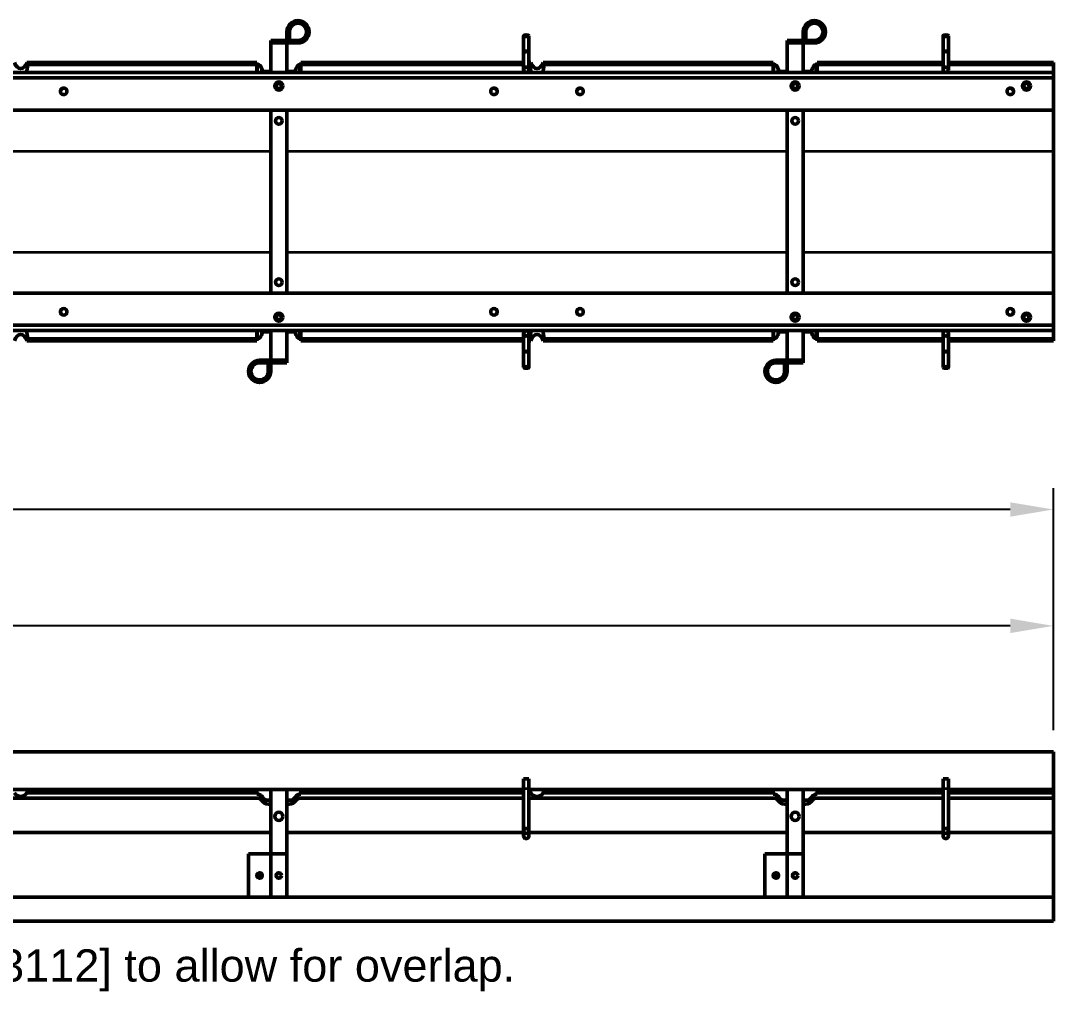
# Model space of a CAD drawing. Header units: inches. Extents: x -15 to 151, y 69 to 123.
# Drawn here: x 102.72 to 150.72, y 78.05 to 123.18 of the extents above; entities that cross this region are included whole.
import ezdxf

# ---------------------------------------------------------------- set-up
doc = ezdxf.new("R2010")
doc.units = ezdxf.units.IN
doc.header["$MEASUREMENT"] = 0
doc.layers.add('Objects', color=3, linetype='Continuous')
doc.layers.add('Visible (ANSI)', color=7, linetype='Continuous', lineweight=50)
doc.layers.add('Visible Narrow (ANSI)', color=7, linetype='Continuous', lineweight=35)
doc.styles.add('ROMANS', font='romans.shx')
doc.styles.add('Sales', font='romans.shx', dxfattribs={"width": 0.85})
doc.dimstyles.new('Sales', dxfattribs={"dimtxt": 1, "dimasz": 1, "dimexe": 0.5, "dimexo": 0.5, "dimgap": 0.09, "dimtad": 0, "dimtih": 1, "dimtoh": 1, "dimdec": 6, "dimzin": 0, "dimdsep": 46, "dimlunit": 5, "dimtxsty": 'Sales', "dimcen": 0, "dimclrd": 7, "dimclre": 7, "dimclrt": 7, "dimadec": 0, "dimazin": 0, "dimtfac": 0.85, "dimtdec": 6, "dimtix": 1, "dimtofl": 0, "dimtmove": 0, "dimatfit": 3, "dimfxl": 0, "dimtolj": 1, "dimtzin": 0, "dimarcsym": 0})

# ---------------------------------------------------------------- blocks, each defined once
blk = doc.blocks.new('A$C66ED6163')
at = {"layer": 'Visible (ANSI)'}
for p, q in [((0, 6.75), (120, 6.75)), ((120, 6.75), (120, 5)), ((95.375, 5.5), (95.625, 5.5)), ((95.375, 5.5), (95.375, 5.052)), ((95.625, 5.5), (95.625, 5.052)), ((114.875, 5.5), (115.125, 5.5)), ((114.875, 5.5), (114.875, 5.052)), ((115.125, 5.5), (115.125, 5.052)), ((71.625, 5), (83.625, 5)), ((83.625, 5), (84.375, 5)), ((83.625, 5), (83.625, 0)), ((84.375, 0), (84.375, 5)), ((84.375, 5), (95.375, 5)), ((95.375, 5.052), (95.375, 4.991)), ((95.375, 4.991), (95.375, 3.072)), ((95.625, 4.991), (95.625, 5.052)), ((95.625, 5), (107.625, 5)), ((95.625, 4.991), (95.625, 3.072)), ((107.625, 5), (108.375, 5)), ((107.625, 5), (107.625, 0)), ((108.375, 0), (108.375, 5)), ((108.375, 5), (114.875, 5)), ((114.875, 5.052), (114.875, 4.991)), ((114.875, 4.991), (114.875, 3.072)), ((115.125, 4.991), (115.125, 5.052)), ((115.125, 5), (120, 5)), ((115.125, 4.991), (115.125, 3.072)), ((95.375, 2.851), (95.375, 3.072)), ((95.625, 2.851), (95.625, 3.072)), ((114.875, 2.851), (114.875, 3.072)), ((115.125, 2.851), (115.125, 3.072)), ((95.375, 2.851), (95.375, 2.842)), ((95.625, 2.842), (95.625, 2.851)), ((114.875, 2.851), (114.875, 2.842)), ((115.125, 2.842), (115.125, 2.851)), ((82.588, 2), (83.625, 2)), ((82.588, 0), (82.588, 2)), ((84.375, 2), (83.625, 2)), ((106.588, 2), (107.625, 2)), ((106.588, 0), (106.588, 2)), ((108.375, 2), (107.625, 2)), ((82.588, 0), (83.625, 0)), ((83.625, 0), (84.375, 0)), ((106.588, 0), (107.625, 0)), ((107.625, 0), (108.375, 0))]:
    blk.add_line(p, q, dxfattribs=at)
for centre, radius in [((84, 3.75), 0.188), ((108, 3.75), 0.188), ((84, 1), 0.125), ((108, 1), 0.125)]:
    blk.add_circle(centre, radius, dxfattribs=at)
for centre in [(95.5, 2.842), (115, 2.842)]:
    blk.add_arc(centre, 0.125, 180, 0, dxfattribs=at)
for centre in [(95.5, 3.072), (115, 3.072)]:
    blk.add_ellipse(centre, major_axis=(-0.125, 0), ratio=0.94693, dxfattribs=at)
for points, knots in [([(83.106, 0.875), (83.091, 0.875), (83.074, 0.878), (83.043, 0.891), (83.029, 0.901), (83.007, 0.923), (82.997, 0.937), (82.985, 0.967), (82.981, 0.984), (82.981, 1), (82.981, 1.016), (82.985, 1.033), (82.997, 1.063), (83.007, 1.077), (83.029, 1.099), (83.043, 1.109), (83.074, 1.122), (83.091, 1.125), (83.106, 1.125)], [1.44131, 1.44131, 1.44131, 1.44131, 1.561412, 1.561412, 1.6815139, 1.6815139, 1.8016303, 1.8016303, 1.9217467, 1.9217467, 1.9217467, 2.0418631, 2.0418631, 2.1619795, 2.1619795, 2.2820814, 2.2820814, 2.4021834, 2.4021834, 2.4021834, 2.4021834]), ([(83.106, 1.125), (83.122, 1.125), (83.139, 1.122), (83.17, 1.109), (83.184, 1.099), (83.206, 1.077), (83.216, 1.063), (83.228, 1.033), (83.231, 1.016), (83.231, 0.984), (83.228, 0.967), (83.216, 0.937), (83.206, 0.923), (83.184, 0.901), (83.17, 0.891), (83.139, 0.878), (83.122, 0.875), (83.106, 0.875)], [0.4804367, 0.4804367, 0.4804367, 0.4804367, 0.6005386, 0.6005386, 0.7206406, 0.7206406, 0.840757, 0.840757, 0.9608734, 0.9608734, 1.0809898, 1.0809898, 1.2011062, 1.2011062, 1.3212081, 1.3212081, 1.44131, 1.44131, 1.44131, 1.44131]), ([(107.106, 0.875), (107.091, 0.875), (107.074, 0.878), (107.043, 0.891), (107.029, 0.901), (107.007, 0.923), (106.997, 0.937), (106.985, 0.967), (106.981, 0.984), (106.981, 1), (106.981, 1.016), (106.985, 1.033), (106.997, 1.063), (107.007, 1.077), (107.029, 1.099), (107.043, 1.109), (107.074, 1.122), (107.091, 1.125), (107.106, 1.125)], [1.44131, 1.44131, 1.44131, 1.44131, 1.561412, 1.561412, 1.6815139, 1.6815139, 1.8016303, 1.8016303, 1.9217467, 1.9217467, 1.9217467, 2.0418631, 2.0418631, 2.1619795, 2.1619795, 2.2820814, 2.2820814, 2.4021834, 2.4021834, 2.4021834, 2.4021834]), ([(107.106, 1.125), (107.122, 1.125), (107.139, 1.122), (107.17, 1.109), (107.184, 1.099), (107.206, 1.077), (107.216, 1.063), (107.228, 1.033), (107.231, 1.016), (107.231, 0.984), (107.228, 0.967), (107.216, 0.937), (107.206, 0.923), (107.184, 0.901), (107.17, 0.891), (107.139, 0.878), (107.122, 0.875), (107.106, 0.875)], [0.4804367, 0.4804367, 0.4804367, 0.4804367, 0.6005386, 0.6005386, 0.7206406, 0.7206406, 0.840757, 0.840757, 0.9608734, 0.9608734, 1.0809898, 1.0809898, 1.2011062, 1.2011062, 1.3212081, 1.3212081, 1.44131, 1.44131, 1.44131, 1.44131])]:
    blk.add_open_spline(points, degree=3, knots=knots, dxfattribs=at)
at = {"layer": 'Visible Narrow (ANSI)'}
for p, q in [((95.375, 5.052), (95.625, 5.052)), ((114.875, 5.052), (115.125, 5.052)), ((83.106, 0.875), (83.106, 1.125)), ((107.106, 0.875), (107.106, 1.125))]:
    blk.add_line(p, q, dxfattribs=at)
for centre, major_axis, ratio in [((95.5, 4.991), (0.125, 0), 0.321439), ((115, 4.991), (0.125, 0), 0.321439), ((95.5, 2.851), (-0.125, 0), 0.94693), ((115, 2.851), (-0.125, 0), 0.94693)]:
    blk.add_ellipse(centre, major_axis=major_axis, ratio=ratio, start_param=0, end_param=3.141593, dxfattribs=at)
blk = doc.blocks.new('*D41')
at = {"layer": 'Defpoints', "color": 0}
for p in [(150.717, 95.043), (30.717, 89.188), (150.717, 89.188)]:
    blk.add_point(p, dxfattribs=at)
at = {"layer": 'Objects', "color": 7, "lineweight": -2}
for p, q in [((30.717, 90.188), (30.717, 96.043)), ((150.717, 90.188), (150.717, 96.043)), ((32.717, 95.043), (78.889, 95.043)), ((148.717, 95.043), (94.298, 95.043))]:
    blk.add_line(p, q, dxfattribs=at)
at = {"layer": 'Objects', "color": 7}
for points in [[(32.717, 95.377), (32.717, 94.71), (30.717, 95.043)], [(148.717, 95.377), (148.717, 94.71), (150.717, 95.043)]]:
    blk.add_solid(points, dxfattribs=at)
at = {"layer": 'Objects', "color": 7, "insert": (86.593, 95.043), "char_height": 2, "attachment_point": 5, "style": 'Sales'}
blk.add_mtext('\\A1;120 [3048]', dxfattribs=at)
blk = doc.blocks.new('*D42')
at = {"layer": 'Defpoints', "color": 0}
for p in [(150.717, 100.452), (150.717, 89.188), (28.217, 87.276)]:
    blk.add_point(p, dxfattribs=at)
at = {"layer": 'Objects', "color": 7, "lineweight": -2}
for p, q in [((28.217, 88.276), (28.217, 101.452)), ((150.717, 90.188), (150.717, 101.452)), ((30.217, 100.452), (77.216, 100.452)), ((148.717, 100.452), (93.795, 100.452))]:
    blk.add_line(p, q, dxfattribs=at)
at = {"layer": 'Objects', "color": 7}
for points in [[(30.217, 100.786), (30.217, 100.119), (28.217, 100.452)], [(148.717, 100.786), (148.717, 100.119), (150.717, 100.452)]]:
    blk.add_solid(points, dxfattribs=at)
at = {"layer": 'Objects', "color": 7, "insert": (85.505, 100.452), "char_height": 2, "attachment_point": 5, "style": 'Sales'}
blk.add_mtext('\\A1;122{\\H0.850000x;\\S1/2;} [3112]', dxfattribs=at)

msp = doc.modelspace()

# ---------------------------------------------------------------- linework, layer by layer
at = {"layer": 'Visible (ANSI)'}
for p, q in [((115.09188, 122.32323), (115.09188, 122.66073)), ((115.21038, 122.66073), (115.21038, 122.32323)), ((126.09188, 122.47758), (126.09188, 121.82657)), ((126.34188, 122.47758), (126.34188, 121.82657)), ((139.09188, 122.32323), (139.09188, 122.66073)), ((139.21038, 122.66073), (139.21038, 122.32323)), ((145.59188, 122.47758), (145.59188, 121.82657)), ((145.84188, 122.47758), (145.84188, 121.82657)), ((114.34188, 122.14223), (114.34188, 122.26073)), ((114.34188, 122.26073), (115.61038, 122.26073)), ((114.34188, 122.14223), (115.09188, 122.14223)), ((114.34188, 122.14223), (114.34188, 120.76723)), ((114.34188, 122.14223), (115.09188, 122.14223)), ((114.34188, 122.14223), (115.09188, 122.14223)), ((115.21038, 122.32323), (115.09188, 122.32323)), ((115.09188, 120.76723), (115.09188, 122.14223)), ((115.61038, 122.14223), (115.09188, 122.14223)), ((138.34188, 122.14223), (138.34188, 122.26073)), ((138.34188, 122.26073), (139.61038, 122.26073)), ((138.34188, 122.14223), (139.09188, 122.14223)), ((138.34188, 122.14223), (138.34188, 120.76723)), ((138.34188, 122.14223), (139.09188, 122.14223)), ((138.34188, 122.14223), (139.09188, 122.14223)), ((139.21038, 122.32323), (139.09188, 122.32323)), ((139.09188, 120.76723), (139.09188, 122.14223)), ((139.61038, 122.14223), (139.09188, 122.14223)), ((126.09188, 121.82657), (126.09188, 121.58875)), ((126.09188, 121.58875), (126.09188, 120.90218)), ((126.34188, 121.58875), (126.34188, 121.82657)), ((126.34188, 121.58875), (126.34188, 120.90218)), ((145.59188, 121.82657), (145.59188, 121.58875)), ((145.59188, 121.58875), (145.59188, 120.90218)), ((145.84188, 121.58875), (145.84188, 121.82657)), ((145.84188, 121.58875), (145.84188, 120.90218)), ((103.00201, 121.23598), (113.70088, 121.23598)), ((103.045, 121.14223), (113.70088, 121.14223)), ((113.70088, 121.14223), (113.70088, 121.23598)), ((113.70088, 120.76723), (113.70088, 121.14223)), ((113.70088, 121.1392), (113.74499, 121.1392)), ((115.6849, 121.13012), (115.73208, 121.13012)), ((115.73208, 121.23598), (126.09188, 121.23598)), ((115.73208, 121.23598), (115.73208, 121.14223)), ((115.73208, 121.14223), (126.09188, 121.14223)), ((115.73208, 121.14223), (115.73208, 120.76723)), ((126.34188, 121.23598), (126.43175, 121.23598)), ((126.34188, 121.14223), (126.38875, 121.14223)), ((127.00201, 121.23598), (137.70088, 121.23598)), ((127.045, 121.14223), (137.70088, 121.14223)), ((137.70088, 121.14223), (137.70088, 121.23598)), ((137.70088, 120.76723), (137.70088, 121.14223)), ((137.70088, 121.1392), (137.74499, 121.1392)), ((139.6849, 121.13012), (139.73208, 121.13012)), ((139.73208, 121.23598), (145.59188, 121.23598)), ((139.73208, 121.23598), (139.73208, 121.14223)), ((139.73208, 121.14223), (145.59188, 121.14223)), ((139.73208, 121.14223), (139.73208, 120.76723)), ((145.84188, 121.23598), (150.71688, 121.23598)), ((145.84188, 121.14223), (150.71688, 121.14223)), ((150.71688, 121.14223), (150.71688, 121.23598)), ((150.71688, 120.76723), (150.71688, 121.14223)), ((30.71688, 120.76723), (150.71688, 120.76723)), ((30.71688, 120.51723), (150.71688, 120.51723)), ((113.89584, 120.81747), (113.99474, 120.81747)), ((113.89584, 120.76723), (113.89584, 120.81747)), ((114.15712, 120.81747), (113.99474, 120.81747)), ((114.34188, 120.81747), (114.15712, 120.81747)), ((115.30784, 120.81747), (115.09188, 120.81747)), ((115.45084, 120.81747), (115.30784, 120.81747)), ((115.45084, 120.76723), (115.45084, 120.81747)), ((126.09188, 120.90218), (126.09188, 120.89223)), ((126.34188, 120.89223), (126.34188, 120.90218)), ((137.89584, 120.81747), (137.99474, 120.81747)), ((137.89584, 120.76723), (137.89584, 120.81747)), ((138.15712, 120.81747), (137.99474, 120.81747)), ((138.34188, 120.81747), (138.15712, 120.81747)), ((139.30784, 120.81747), (139.09188, 120.81747)), ((139.45084, 120.81747), (139.30784, 120.81747)), ((139.45084, 120.76723), (139.45084, 120.81747)), ((145.59188, 120.90218), (145.59188, 120.89223)), ((145.84188, 120.89223), (145.84188, 120.90218)), ((150.71688, 120.51723), (150.71688, 120.76723)), ((150.71688, 119.01723), (150.71688, 120.51723)), ((30.71688, 119.01723), (150.71688, 119.01723)), ((114.34188, 119.01723), (114.34188, 110.51723)), ((115.09188, 110.51723), (115.09188, 119.01723)), ((138.34188, 119.01723), (138.34188, 110.51723)), ((139.09188, 110.51723), (139.09188, 119.01723)), ((150.71688, 117.11656), (150.71688, 119.01723)), ((150.71688, 112.4179), (150.71688, 117.11656)), ((150.71688, 110.51723), (150.71688, 112.4179)), ((30.71688, 110.51723), (150.71688, 110.51723)), ((150.71688, 110.51723), (150.71688, 109.01723)), ((30.71688, 109.01723), (150.71688, 109.01723)), ((150.71688, 109.01723), (150.71688, 108.76723)), ((30.71688, 108.76723), (150.71688, 108.76723)), ((113.70088, 108.39223), (113.70088, 108.76723)), ((113.89584, 108.71699), (113.89584, 108.76723)), ((113.89584, 108.71699), (113.99474, 108.71699)), ((114.15712, 108.71699), (113.99474, 108.71699)), ((114.34188, 108.71699), (114.15712, 108.71699)), ((114.34188, 108.76723), (114.34188, 107.39223)), ((115.09188, 107.39223), (115.09188, 108.76723)), ((115.30784, 108.71699), (115.09188, 108.71699)), ((115.45084, 108.71699), (115.30784, 108.71699)), ((115.45084, 108.71699), (115.45084, 108.76723)), ((115.73208, 108.76723), (115.73208, 108.39223)), ((126.09188, 108.64223), (126.09188, 108.63228)), ((126.09188, 108.63228), (126.09188, 107.94572)), ((126.34188, 108.63228), (126.34188, 108.64223)), ((126.34188, 108.63228), (126.34188, 107.94572)), ((137.70088, 108.39223), (137.70088, 108.76723)), ((137.89584, 108.71699), (137.89584, 108.76723)), ((137.89584, 108.71699), (137.99474, 108.71699)), ((138.15712, 108.71699), (137.99474, 108.71699)), ((138.34188, 108.71699), (138.15712, 108.71699)), ((138.34188, 108.76723), (138.34188, 107.39223)), ((139.09188, 107.39223), (139.09188, 108.76723)), ((139.30784, 108.71699), (139.09188, 108.71699)), ((139.45084, 108.71699), (139.30784, 108.71699)), ((139.45084, 108.71699), (139.45084, 108.76723)), ((139.73208, 108.76723), (139.73208, 108.39223)), ((145.59188, 108.64223), (145.59188, 108.63228)), ((145.59188, 108.63228), (145.59188, 107.94572)), ((145.84188, 108.63228), (145.84188, 108.64223)), ((145.84188, 108.63228), (145.84188, 107.94572)), ((150.71688, 108.39223), (150.71688, 108.76723)), ((103.00201, 108.29848), (113.70088, 108.29848)), ((103.045, 108.39223), (113.70088, 108.39223)), ((113.74499, 108.39526), (113.70088, 108.39526)), ((113.70088, 108.29848), (113.70088, 108.39223)), ((115.73208, 108.40435), (115.6849, 108.40435)), ((115.73208, 108.39223), (126.09188, 108.39223)), ((115.73208, 108.39223), (115.73208, 108.29848)), ((115.73208, 108.29848), (126.09188, 108.29848)), ((126.34188, 108.39223), (126.38875, 108.39223)), ((126.34188, 108.29848), (126.43175, 108.29848)), ((127.00201, 108.29848), (137.70088, 108.29848)), ((127.045, 108.39223), (137.70088, 108.39223)), ((137.74499, 108.39526), (137.70088, 108.39526)), ((137.70088, 108.29848), (137.70088, 108.39223)), ((139.73208, 108.40435), (139.6849, 108.40435)), ((139.73208, 108.39223), (145.59188, 108.39223)), ((139.73208, 108.39223), (139.73208, 108.29848)), ((139.73208, 108.29848), (145.59188, 108.29848)), ((145.84188, 108.39223), (150.71688, 108.39223)), ((145.84188, 108.29848), (150.71688, 108.29848)), ((150.71688, 108.29848), (150.71688, 108.39223)), ((126.09188, 107.94572), (126.09188, 107.7079)), ((126.09188, 107.7079), (126.09188, 107.05688)), ((126.34188, 107.7079), (126.34188, 107.94572)), ((126.34188, 107.7079), (126.34188, 107.05688)), ((145.59188, 107.94572), (145.59188, 107.7079)), ((145.59188, 107.7079), (145.59188, 107.05688)), ((145.84188, 107.7079), (145.84188, 107.94572)), ((145.84188, 107.7079), (145.84188, 107.05688)), ((113.82338, 107.39223), (114.34188, 107.39223)), ((115.09188, 107.27373), (113.82338, 107.27373)), ((114.22338, 106.87373), (114.22338, 107.21123)), ((114.22338, 107.21123), (114.34188, 107.21123)), ((114.34188, 107.39223), (115.09188, 107.39223)), ((114.34188, 107.39223), (115.09188, 107.39223)), ((114.34188, 107.21123), (114.34188, 106.87373)), ((115.09188, 107.39223), (115.09188, 107.27373)), ((137.82338, 107.39223), (138.34188, 107.39223)), ((139.09188, 107.27373), (137.82338, 107.27373)), ((138.22338, 106.87373), (138.22338, 107.21123)), ((138.22338, 107.21123), (138.34188, 107.21123)), ((138.34188, 107.39223), (139.09188, 107.39223)), ((138.34188, 107.39223), (139.09188, 107.39223)), ((138.34188, 107.21123), (138.34188, 106.87373)), ((139.09188, 107.39223), (139.09188, 107.27373)), ((103.045, 87.43817), (113.70088, 87.43817)), ((113.70088, 87.27579), (113.70088, 87.43817)), ((115.73208, 87.43817), (126.09483, 87.43817)), ((115.73208, 87.43817), (115.73208, 87.27579)), ((126.33893, 87.43817), (126.38875, 87.43817)), ((127.045, 87.43817), (137.70088, 87.43817)), ((137.70088, 87.27579), (137.70088, 87.43817)), ((139.73208, 87.43817), (145.59483, 87.43817)), ((139.73208, 87.43817), (139.73208, 87.27579)), ((145.83893, 87.43817), (150.71688, 87.43817)), ((150.71688, 87.27579), (150.71688, 87.43817)), ((102.34188, 87.03417), (113.70128, 87.03417)), ((103.00201, 87.27579), (113.70088, 87.27579)), ((113.70088, 87.21992), (113.70088, 87.27579)), ((113.74499, 87.21992), (113.70088, 87.21992)), ((113.70128, 87.03417), (113.98212, 87.03417)), ((113.70128, 87.03417), (113.70128, 87.03192)), ((113.70128, 87.03192), (113.74539, 87.03192)), ((114.34188, 86.93817), (114.15712, 86.93817)), ((114.34188, 86.93867), (114.23213, 86.93867)), ((115.20083, 86.93867), (115.09188, 86.93867)), ((115.30784, 86.93817), (115.09188, 86.93817)), ((115.45084, 87.03417), (115.47152, 87.03417)), ((115.47152, 87.03417), (115.73248, 87.03417)), ((115.73208, 87.21467), (115.6849, 87.21467)), ((115.6853, 87.02668), (115.73248, 87.02668)), ((115.73208, 87.27579), (126.09188, 87.27579)), ((115.73208, 87.27579), (115.73208, 87.21467)), ((115.73248, 87.03417), (126.09188, 87.03417)), ((115.73248, 87.02668), (115.73248, 87.03417)), ((126.34188, 87.27579), (126.43175, 87.27579)), ((126.34188, 87.03417), (137.70128, 87.03417)), ((127.00201, 87.27579), (137.70088, 87.27579)), ((137.70088, 87.21992), (137.70088, 87.27579)), ((137.74499, 87.21992), (137.70088, 87.21992)), ((137.70128, 87.03417), (137.98212, 87.03417)), ((137.70128, 87.03417), (137.70128, 87.03192)), ((137.70128, 87.03192), (137.74539, 87.03192)), ((138.34188, 86.93817), (138.15712, 86.93817)), ((138.34188, 86.93867), (138.23213, 86.93867)), ((139.20083, 86.93867), (139.09188, 86.93867)), ((139.30784, 86.93817), (139.09188, 86.93817)), ((139.45084, 87.03417), (139.47152, 87.03417)), ((139.47152, 87.03417), (139.73248, 87.03417)), ((139.73208, 87.21467), (139.6849, 87.21467)), ((139.6853, 87.02668), (139.73248, 87.02668)), ((139.73208, 87.27579), (145.59188, 87.27579)), ((139.73208, 87.27579), (139.73208, 87.21467)), ((139.73248, 87.03417), (145.59188, 87.03417)), ((139.73248, 87.02668), (139.73248, 87.03417)), ((145.84188, 87.27579), (150.71688, 87.27579)), ((145.84188, 87.03417), (150.71688, 87.03417)), ((150.71688, 87.03417), (150.71688, 87.27579)), ((150.71688, 85.44047), (150.71688, 87.03417)), ((114.23253, 86.75067), (114.34188, 86.75067)), ((115.09188, 86.75067), (115.20123, 86.75067)), ((138.23253, 86.75067), (138.34188, 86.75067)), ((139.09188, 86.75067), (139.20123, 86.75067)), ((102.34188, 85.44047), (114.34188, 85.44047)), ((115.09188, 85.44047), (126.09188, 85.44047)), ((126.34188, 85.44047), (138.34188, 85.44047)), ((139.09188, 85.44047), (145.59188, 85.44047)), ((145.84188, 85.44047), (150.71688, 85.44047)), ((150.71688, 82.43797), (150.71688, 85.44047)), ((30.71688, 82.43797), (150.71688, 82.43797)), ((150.71688, 82.43797), (150.71688, 81.31547)), ((30.71688, 81.31547), (150.71688, 81.31547))]:
    msp.add_line(p, q, dxfattribs=at)
for centre, radius in [((126.21688, 120.89223), 0.125), ((145.71688, 120.89223), 0.125), ((104.71688, 119.89223), 0.1535), ((114.71688, 120.14223), 0.1875), ((114.71688, 120.14223), 0.125), ((124.71688, 119.89223), 0.1535), ((128.71688, 119.89223), 0.1535), ((138.71688, 120.14223), 0.1875), ((138.71688, 120.14223), 0.125), ((148.71688, 119.89223), 0.1535), ((149.46688, 120.14223), 0.1875), ((149.46688, 120.14223), 0.125), ((114.71688, 118.51723), 0.1535), ((138.71688, 118.51723), 0.1535), ((114.71688, 111.01723), 0.1535), ((138.71688, 111.01723), 0.1535), ((104.71688, 109.64223), 0.1535), ((114.71688, 109.39223), 0.1875), ((114.71688, 109.39223), 0.125), ((124.71688, 109.64223), 0.1535), ((128.71688, 109.64223), 0.1535), ((138.71688, 109.39223), 0.1875), ((138.71688, 109.39223), 0.125), ((148.71688, 109.64223), 0.1535), ((149.46688, 109.39223), 0.1875), ((149.46688, 109.39223), 0.125), ((126.21688, 108.64223), 0.125), ((145.71688, 108.64223), 0.125)]:
    msp.add_circle(centre, radius, dxfattribs=at)
for centre, radius, start, end in [((115.61038, 122.66073), 0.5185, 270, 180), ((115.61038, 122.66073), 0.4, 270, 180), ((139.61038, 122.66073), 0.5185, 270, 180), ((139.61038, 122.66073), 0.4, 270, 180), ((113.82338, 106.87373), 0.5185, 90, 0), ((113.82338, 106.87373), 0.4, 90, 0), ((137.82338, 106.87373), 0.5185, 90, 0), ((137.82338, 106.87373), 0.4, 90, 0), ((102.71688, 87.43817), 0.32812, 330.338712, 0), ((126.71688, 87.43817), 0.32812, 180, 209.661288), ((126.71688, 87.43817), 0.32812, 330.338712, 0), ((102.71688, 87.43817), 0.32813, 209.661288, 330.338712), ((113.74499, 87.03242), 0.1875, 30, 90), ((113.74539, 86.84442), 0.1875, 30, 90), ((113.66998, 86.84442), 0.375, 30, 52.965933), ((114.23213, 87.31367), 0.375, 210, 228.187738), ((114.23253, 87.12567), 0.375, 210, 270), ((114.15712, 87.12567), 0.1875, 210, 270), ((114.23213, 87.31367), 0.375, 232.965933, 270), ((115.20083, 87.31367), 0.375, 270, 311.812262), ((115.20123, 87.12567), 0.375, 270, 329.381157), ((115.30784, 87.12567), 0.1875, 270, 330), ((115.20083, 87.31367), 0.375, 311.812262, 329.381157), ((115.79498, 86.84442), 0.375, 149.603368, 150), ((115.6849, 87.02717), 0.1875, 90, 149.381157), ((115.6853, 86.83918), 0.1875, 90, 149.381157), ((126.71688, 87.43817), 0.32813, 209.661288, 330.338712), ((137.74499, 87.03242), 0.1875, 30, 90), ((137.74539, 86.84442), 0.1875, 30, 90), ((137.66998, 86.84442), 0.375, 30, 52.965933), ((138.23213, 87.31367), 0.375, 210, 228.187738), ((138.23253, 87.12567), 0.375, 210, 270), ((138.15712, 87.12567), 0.1875, 210, 270), ((138.23213, 87.31367), 0.375, 232.965933, 270), ((139.20083, 87.31367), 0.375, 270, 311.812262), ((139.20123, 87.12567), 0.375, 270, 329.381157), ((139.30784, 87.12567), 0.1875, 270, 330), ((139.20083, 87.31367), 0.375, 311.812262, 329.381157), ((139.79498, 86.84442), 0.375, 149.603368, 150), ((139.6849, 87.02717), 0.1875, 90, 149.381157), ((139.6853, 86.83918), 0.1875, 90, 149.381157)]:
    msp.add_arc(centre, radius, start, end, dxfattribs=at)
for centre, major_axis in [((126.21688, 122.47758), (0.125, 0)), ((145.71688, 122.47758), (0.125, 0)), ((126.21688, 107.05688), (-0.125, 0)), ((145.71688, 107.05688), (-0.125, 0))]:
    msp.add_ellipse(centre, major_axis=major_axis, ratio=0.32143947, dxfattribs=at)
for centre, major_axis, start_param, end_param in [((102.71688, 121.51723), (0, -0.56833), 5.23007611, 7.3362945), ((102.71688, 121.14223), (0, -0.56833), 0.85020532, 1.57079633), ((102.71688, 121.14223), (0.32812, 0), 0, 0.51768713), ((113.74499, 120.81444), (0, 0.32476), 5.23598776, 6.28318531), ((114.23213, 121.30158), (0, 0.64952), 2.0943951, 2.41183101), ((115.20083, 121.30158), (0, 0.64952), 3.8713543, 4.17798935), ((115.6849, 120.80536), (0, 0.32476), 0, 1.0363967), ((126.71688, 121.14223), (0.32812, 0), 2.62390552, 3.14159265), ((126.71688, 121.14223), (0, -0.56833), 4.71238898, 5.43297999), ((126.71688, 121.51723), (0, -0.56833), 5.23007611, 7.3362945), ((126.71688, 121.14223), (0, -0.56833), 0.85020532, 1.57079633), ((126.71688, 121.14223), (0.32812, 0), 0, 0.51768713), ((137.74499, 120.81444), (0, 0.32476), 5.23598776, 6.28318531), ((138.23213, 121.30158), (0, 0.64952), 2.0943951, 2.41183101), ((139.20083, 121.30158), (0, 0.64952), 3.8713543, 4.17798935), ((139.6849, 120.80536), (0, 0.32476), 0, 1.0363967), ((102.71688, 108.01723), (0, 0.56833), 5.23007611, 7.3362945), ((102.71688, 108.39223), (0, 0.56833), 4.71238898, 5.43297999), ((113.74499, 108.72002), (0, -0.32476), 0, 1.04719755), ((114.23213, 108.23288), (0, -0.64952), 3.8713543, 4.1887902), ((115.20083, 108.23288), (0, -0.64952), 2.10519596, 2.41183101), ((115.6849, 108.72911), (0, -0.32476), 5.24678861, 6.28318531), ((126.71688, 108.39223), (0, 0.56833), 0.85020532, 1.57079633), ((126.71688, 108.01723), (0, 0.56833), 5.23007611, 7.3362945), ((126.71688, 108.39223), (0, 0.56833), 4.71238898, 5.43297999), ((137.74499, 108.72002), (0, -0.32476), 0, 1.04719755), ((138.23213, 108.23288), (0, -0.64952), 3.8713543, 4.1887902), ((139.20083, 108.23288), (0, -0.64952), 2.10519596, 2.41183101), ((139.6849, 108.72911), (0, -0.32476), 5.24678861, 6.28318531), ((102.71688, 108.39223), (-0.32812, 0), 2.62390552, 3.14159265), ((126.71688, 108.39223), (-0.32812, 0), 0, 0.51768713), ((126.71688, 108.39223), (-0.32812, 0), 2.62390552, 3.14159265)]:
    msp.add_ellipse(centre, major_axis=major_axis, ratio=0.57735027, start_param=start_param, end_param=end_param, dxfattribs=at)
at = {"layer": 'Visible Narrow (ANSI)'}
for p, q in [((113.74499, 120.76723), (113.74499, 121.1392)), ((113.90737, 120.81747), (113.90737, 120.97682)), ((115.52354, 120.76723), (115.52354, 120.97077)), ((115.6849, 120.76723), (115.6849, 121.13012)), ((137.74499, 120.76723), (137.74499, 121.1392)), ((137.90737, 120.81747), (137.90737, 120.97682)), ((139.52354, 120.76723), (139.52354, 120.97077)), ((139.6849, 120.76723), (139.6849, 121.13012)), ((113.99474, 120.76723), (113.99474, 120.81747)), ((114.15712, 120.76723), (114.15712, 120.81747)), ((115.30784, 120.76723), (115.30784, 120.81747)), ((137.99474, 120.76723), (137.99474, 120.81747)), ((138.15712, 120.76723), (138.15712, 120.81747)), ((139.30784, 120.76723), (139.30784, 120.81747)), ((91.09188, 117.11656), (114.34188, 117.11656)), ((115.09188, 117.11656), (138.34188, 117.11656)), ((139.09188, 117.11656), (150.71688, 117.11656)), ((91.09188, 112.4179), (114.34188, 112.4179)), ((115.09188, 112.4179), (138.34188, 112.4179)), ((139.09188, 112.4179), (150.71688, 112.4179)), ((113.74499, 108.39526), (113.74499, 108.76723)), ((113.90737, 108.55764), (113.90737, 108.71699)), ((113.99474, 108.76723), (113.99474, 108.71699)), ((114.15712, 108.76723), (114.15712, 108.71699)), ((115.30784, 108.76723), (115.30784, 108.71699)), ((115.52354, 108.5637), (115.52354, 108.76723)), ((115.6849, 108.40435), (115.6849, 108.76723)), ((137.74499, 108.39526), (137.74499, 108.76723)), ((137.90737, 108.55764), (137.90737, 108.71699)), ((137.99474, 108.76723), (137.99474, 108.71699)), ((138.15712, 108.76723), (138.15712, 108.71699)), ((139.30784, 108.76723), (139.30784, 108.71699)), ((139.52354, 108.5637), (139.52354, 108.76723)), ((139.6849, 108.40435), (139.6849, 108.76723))]:
    msp.add_line(p, q, dxfattribs=at)
for centre, ratio, start_param, end_param in [((126.21688, 121.82657), 0.32143947, 3.14159265, 6.28318531), ((126.21688, 121.58875), 0.94693013, 0, 3.14159265), ((145.71688, 121.82657), 0.32143947, 3.14159265, 6.28318531), ((145.71688, 121.58875), 0.94693013, 0, 3.14159265), ((126.21688, 120.90218), 0.94693013, 0, 3.14159265), ((145.71688, 120.90218), 0.94693013, 0, 3.14159265), ((126.21688, 108.63228), 0.94693013, 3.14159265, 6.28318531), ((145.71688, 108.63228), 0.94693013, 3.14159265, 6.28318531), ((126.21688, 107.94572), 0.94693013, 3.14159265, 6.28318531), ((126.21688, 107.7079), 0.32143947, 0, 3.14159265), ((145.71688, 107.94572), 0.94693013, 3.14159265, 6.28318531), ((145.71688, 107.7079), 0.32143947, 0, 3.14159265)]:
    msp.add_ellipse(centre, major_axis=(0.125, 0), ratio=ratio, start_param=start_param, end_param=end_param, dxfattribs=at)

# ---------------------------------------------------------------- block references
at = {"layer": 'Objects'}
msp.add_blockref('A$C66ED6163', (30.71688, 82.43817), dxfattribs=at)

# ---------------------------------------------------------------- texts
at = {"lineweight": 0, "insert": (93.64676, 79.02846), "char_height": 1.5, "width": 70.3960075, "attachment_point": 5, "style": 'ROMANS'}
msp.add_mtext('{\\fArial|b0|i0|c0|p34;NOTE: + Actual Channel length is 122 1/2 [3112] to allow for overlap.}', dxfattribs=at)

# ---------------------------------------------------------------- dimensions: what is measured, and where the dimension line sits
at = {"layer": 'Objects'}
for base, p1, picture, middle in [((150.71688, 100.45222), (28.21688, 87.27579), '*D42', (85.50516, 100.45222)), ((150.71688, 95.04324), (30.71688, 89.18817), '*D41', (86.59342, 95.04324))]:
    dim = msp.add_linear_dim(base=base, p1=p1, p2=(150.71688, 89.18817), dimstyle='Sales', override={"dimtxt": 2, "dimasz": 2, "dimexe": 1, "dimexo": 1, "dimgap": 0.5, "dimdec": 4, "dimtdec": 4}, dxfattribs=at)
    dim.commit()
    dim.dimension.update_dxf_attribs({"geometry": picture, "text_midpoint": middle, "dimtype": 160})

doc.saveas('drawing.dxf')
